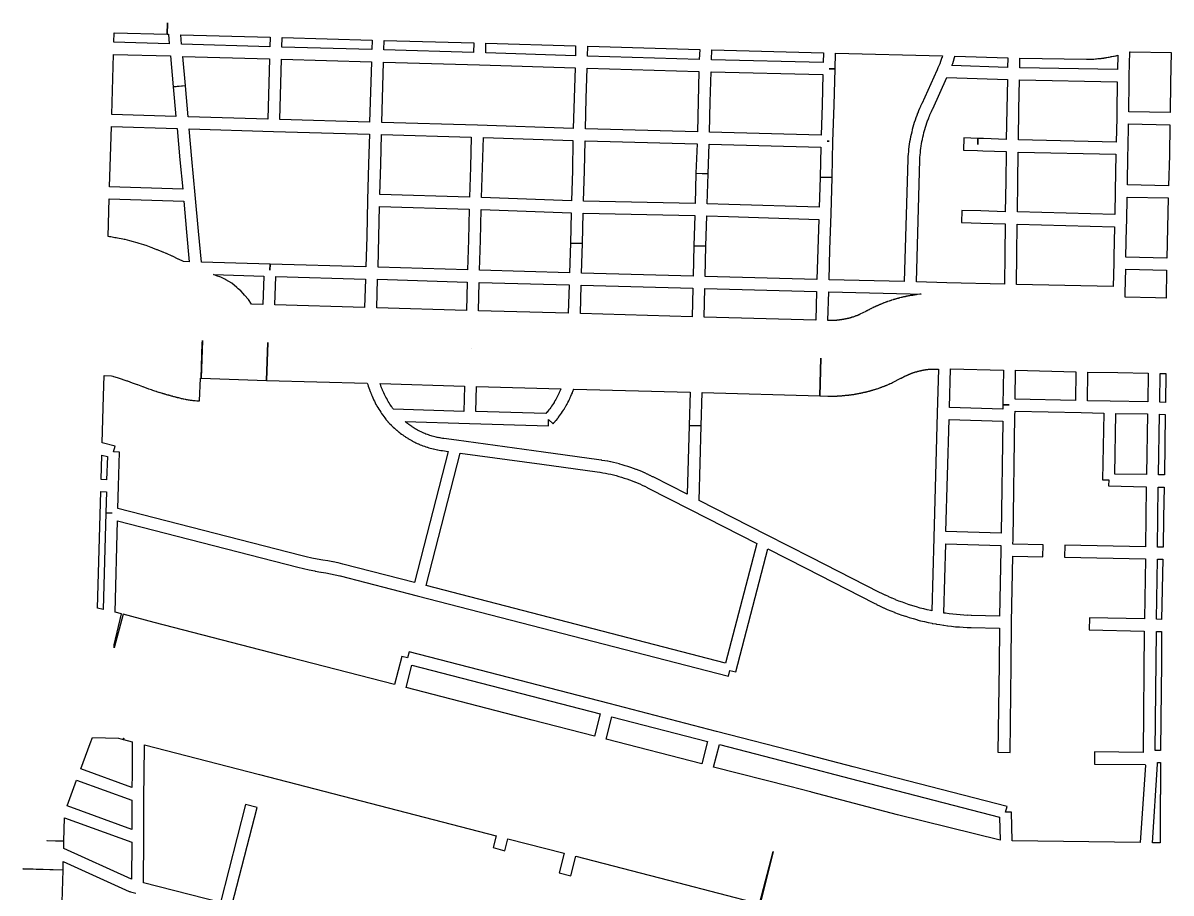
# Model space of a CAD drawing. Extents: x 0 to 1129, y 203 to 1017.
# Drawn here: x 526.3 to 633.5, y 801.2 to 882.5 of the extents above; entities that cross this region are included whole.
import ezdxf

# ---------------------------------------------------------------- set-up
doc = ezdxf.new("R2010")
doc.units = 0
doc.layers.get('0').update_dxf_attribs({"linetype": 'CONTINUOUS'})

msp = doc.modelspace()

# ---------------------------------------------------------------- linework, layer by layer
at = {"color": 1}
for points in [[(539.792333, 882.466556), (539.799332, 882.417167), (539.77111, 881.408222), (539.891043, 881.408222), (539.968666, 880.519222), (534.782821, 880.660333), (534.811043, 881.556389), (539.764043, 881.408222), (539.792333, 882.466556)], [(541.034111, 881.372944), (549.380822, 881.140111), (549.3526, 880.237), (541.111711, 880.483944), (541.034111, 881.372944)], [(550.509711, 881.1119), (558.891711, 880.872011), (558.863489, 879.975956), (550.481489, 880.208789), (550.509711, 881.1119)], [(560.0206, 880.843789), (568.395556, 880.6039), (568.367333, 879.7149), (559.992378, 879.947734), (560.0206, 880.843789)], [(569.524444, 880.575678), (577.892333, 880.328734), (577.864111, 879.3974), (569.496222, 879.679622), (569.524444, 880.575678)], [(579.021222, 880.300511), (589.470511, 879.983011), (589.435222, 879.051678), (578.993, 879.362122), (579.021222, 880.300511)], [(590.5994, 879.954834), (601.027489, 879.665556), (601.006266, 878.769501), (590.564043, 879.023501), (590.5994, 879.954834)], [(629.637778, 879.778445), (633.461889, 879.700834), (633.419556, 876.878612), (633.370155, 874.098723), (629.524889, 874.169279), (629.524889, 874.18339), (629.560155, 876.984445), (629.567154, 877.527723), (629.623599, 879.77139), (629.637778, 879.778445)], [(534.754667, 879.531501), (540.074556, 879.383334), (540.342667, 876.511723), (541.471556, 876.617556), (541.217556, 879.348056), (549.324378, 879.108168), (549.169178, 873.491945), (541.7326, 873.710668), (541.471556, 876.610501), (540.342667, 876.511723), (540.589622, 873.745945), (534.592378, 873.922334), (534.754667, 879.531501)], [(550.453266, 879.079945), (558.835266, 878.847112), (558.665933, 873.209723), (550.298067, 873.463723), (550.453266, 879.079945)], [(559.964155, 878.81889), (568.9106, 878.571945), (577.835889, 878.268556), (577.758289, 875.446334), (577.673622, 872.617056), (568.741266, 872.927501), (559.794822, 873.181501), (559.964155, 878.81889)], [(602.156378, 879.637334), (612.132956, 879.39039), (612.0906, 879.26339), (612.0906, 879.256346), (612.083601, 879.256346), (612.020112, 879.065846), (612.020112, 879.051734), (611.949534, 878.861234), (611.949534, 878.85419), (611.871934, 878.66369), (611.871934, 878.656646), (611.801378, 878.466146), (611.794379, 878.452035), (611.709713, 878.26859), (611.709713, 878.261546), (611.667357, 878.169824), (611.63209, 878.085157), (611.625091, 878.064002), (611.603868, 878.021668), (611.603868, 878.014624), (610.192757, 874.924291), (610.192757, 874.917247), (610.178759, 874.889024), (610.079981, 874.691469), (610.079981, 874.677358), (609.995314, 874.479802), (609.981316, 874.465691), (609.896649, 874.268135), (609.896649, 874.254024), (609.81905, 874.056469), (609.804826, 874.042358), (609.727226, 873.830691), (609.727226, 873.823647), (609.649626, 873.61198), (609.649626, 873.604936), (609.572004, 873.400325), (609.572004, 873.39328), (609.572004, 873.386236), (609.501448, 873.181625), (609.501448, 873.174581), (609.437937, 872.962914), (609.430938, 872.948803), (609.367449, 872.737136), (609.367449, 872.730092), (609.303938, 872.51137), (609.303938, 872.504326), (609.25456, 872.292659), (609.25456, 872.278548), (609.198116, 872.059826), (609.198116, 872.052781), (609.148715, 871.834059), (609.148715, 871.819948), (609.099315, 871.608281), (609.099315, 871.601237), (609.064049, 871.382515), (609.064049, 871.375471), (609.05705, 871.375471), (609.021761, 871.149693), (609.021761, 871.142649), (608.993538, 870.923926), (608.993538, 870.916882), (608.958249, 870.691104), (608.958249, 870.68406), (608.944251, 870.465338), (608.944251, 870.458294), (608.916029, 870.232516), (608.916029, 870.225471), (608.901805, 870.006749), (608.901805, 869.999705), (608.887807, 869.766872), (608.887807, 869.759827), (608.563228, 858.336883), (601.542962, 858.499161), (601.620562, 861.307272), (601.726406, 864.651605), (601.832251, 868.031216), (600.703362, 868.052372), (600.618695, 865.258372), (592.19434, 865.519427), (590.169406, 865.582927), (590.254073, 868.391038), (589.125184, 868.426316), (589.033451, 865.611149), (578.626518, 865.829872), (578.718251, 868.666205), (578.774695, 871.453149), (589.231006, 871.177983), (589.125184, 868.433372), (590.254073, 868.391038), (590.359895, 871.149761), (600.766851, 870.874594), (600.703362, 868.059427), (601.832251, 868.031205), (601.909851, 871.410816), (602.029807, 874.783372), (602.121518, 878.177094), (601.557073, 878.191205), (602.121518, 878.184161), (602.156378, 879.637334)], [(613.297111, 879.355112), (618.221889, 879.19989), (618.207891, 878.31089), (613.007958, 878.480223), (613.085557, 878.684834), (613.085557, 878.691878), (613.156113, 878.89649), (613.156113, 878.903534), (613.156113, 878.910578), (613.226668, 879.115189), (613.226668, 879.122234), (613.226668, 879.136345), (613.297224, 879.348011), (613.297111, 879.355112)], [(628.487711, 879.446834), (628.452444, 878.113334), (619.336667, 878.282668), (619.350665, 879.178723), (625.573665, 879.07289), (625.884109, 879.07289), (626.032265, 879.079934), (626.173376, 879.086978), (626.194599, 879.101089), (626.208597, 879.101089), (626.222595, 879.101089), (626.264929, 879.101089), (626.40604, 879.108134), (626.448373, 879.115178), (626.490706, 879.115178), (626.631818, 879.136333), (626.681195, 879.136333), (626.723551, 879.143378), (626.864662, 879.157489), (626.935195, 879.157489), (626.998706, 879.1716), (627.139818, 879.192755), (627.182151, 879.192755), (627.217417, 879.206866), (627.358529, 879.220977), (627.407929, 879.228022), (627.457329, 879.242133), (627.59844, 879.263288), (627.640751, 879.263288), (627.67604, 879.277399), (627.817151, 879.298555), (627.880662, 879.31971), (627.951195, 879.326754), (628.092306, 879.354977), (628.113529, 879.362021), (628.141752, 879.369065), (628.275818, 879.397287), (628.339307, 879.404332), (628.388707, 879.425487), (628.487711, 879.446834)], [(578.964778, 878.233267), (589.399933, 877.922823), (589.3294, 875.121767), (589.265889, 872.306601), (578.802511, 872.581767), (578.887178, 875.411045), (578.964778, 878.233267)], [(590.528822, 877.894601), (600.978111, 877.640601), (600.900511, 874.818378), (600.801711, 872.003212), (590.394778, 872.278378), (590.458289, 875.093545), (590.528822, 877.894601)], [(612.542155, 877.365434), (618.193667, 877.18199), (618.137222, 874.409156), (618.087845, 871.579878), (615.942956, 871.664545), (615.442, 871.685701), (615.420777, 871.121256), (615.435001, 871.685701), (614.115601, 871.728034), (614.094378, 870.599145), (615.406734, 870.556812), (615.9006, 870.535656), (618.073711, 870.45099), (618.045489, 867.664045), (617.996111, 864.848878), (615.724222, 864.912378), (613.925044, 864.961767), (613.896822, 863.832878), (615.696, 863.78349), (617.974956, 863.71999), (617.939667, 860.890712), (617.904378, 858.06849), (612.535111, 858.202545), (609.691711, 858.301323), (610.016289, 869.703101), (610.016289, 869.724256), (610.030287, 869.928867), (610.030287, 869.935911), (610.044511, 870.126411), (610.044511, 870.147567), (610.065734, 870.338067), (610.065734, 870.352178), (610.086958, 870.563845), (610.079958, 870.563845), (610.115225, 870.775511), (610.108226, 870.775511), (610.143492, 870.973067), (610.143492, 870.987178), (610.178781, 871.184734), (610.21407, 871.389345), (610.21407, 871.396389), (610.256381, 871.601), (610.256381, 871.608044), (610.298737, 871.812655), (610.291738, 871.812655), (610.348182, 872.010211), (610.348182, 872.017255), (610.39756, 872.221866), (610.39756, 872.228911), (610.454004, 872.419411), (610.454004, 872.433522), (610.510449, 872.624022), (610.510449, 872.631066), (610.57396, 872.828622), (610.57396, 872.835666), (610.637471, 873.033221), (610.644471, 873.040266), (610.707959, 873.22371), (610.714958, 873.230754), (610.77847, 873.42831), (610.785469, 873.435354), (610.856024, 873.618799), (610.856024, 873.63291), (610.947758, 873.82341), (610.933534, 873.82341), (611.018201, 874.006854), (611.0252, 874.02801), (611.109866, 874.211454), (611.102867, 874.211454), (611.201668, 874.40901), (611.215666, 874.444287), (611.215666, 874.451332), (612.542155, 877.365434)], [(619.315489, 877.146712), (628.431266, 876.977378), (628.396, 874.19749), (628.389001, 873.611878), (628.332556, 871.332934), (619.216779, 871.544601), (619.266156, 874.38799), (619.315489, 877.146712)], [(534.564155, 872.7934), (540.695444, 872.609956), (540.963556, 869.688956), (541.217556, 866.9514), (534.380734, 867.163067), (534.564155, 872.7934)], [(541.8314, 872.574678), (549.698333, 872.3489), (558.637711, 872.080789), (558.567178, 869.315011), (558.475444, 865.921289), (558.397845, 862.534622), (558.320222, 859.691234), (549.373778, 859.945234), (549.35978, 859.380789), (549.35278, 859.380789), (549.374004, 859.945234), (542.960515, 860.142789), (542.699448, 863.035567), (542.389004, 866.415178), (542.078559, 869.794789), (541.8314, 872.574678)], [(629.503711, 873.04039), (633.349, 872.969834), (633.306667, 870.126389), (633.236111, 867.268889), (629.383778, 867.3465), (629.426111, 870.196944), (629.43311, 870.196944), (629.447108, 870.747278), (629.503711, 873.04039)], [(559.7666, 872.052567), (568.1486, 871.812678), (568.063933, 869.004567), (567.979266, 866.217622), (559.618444, 866.450456), (559.696067, 869.293845), (559.7666, 872.052567)], [(569.277489, 871.7774), (577.6454, 871.488122), (577.588956, 868.694122), (577.504289, 865.864845), (569.108155, 866.182345), (569.192822, 868.9834), (569.277489, 871.7774)], [(601.352067, 871.424622), (601.542556, 871.417578), (601.352067, 871.417578), (601.352067, 871.424622)], [(619.2026, 870.415678), (628.297222, 870.204011), (628.247845, 866.803234), (628.205489, 864.573678), (619.117933, 864.820622), (619.174378, 867.6499), (619.2026, 870.415678)], [(534.352511, 866.034178), (541.316333, 865.815456), (541.570333, 862.936789), (541.824333, 860.178067), (541.302222, 860.192178), (540.822444, 860.417956), (540.808446, 860.425), (540.801447, 860.425), (540.258181, 860.686056), (540.222914, 860.700167), (540.187625, 860.721322), (539.764292, 860.904766), (539.714914, 860.932989), (539.672558, 860.9471), (539.383292, 861.0741), (539.348025, 861.081144), (539.312736, 861.095255), (538.917625, 861.264589), (538.861181, 861.285744), (538.811803, 861.299855), (538.43078, 861.448022), (538.353181, 861.483299), (538.282625, 861.511522), (537.795803, 861.680855), (537.697003, 861.716133), (537.598247, 861.744355), (537.139625, 861.892522), (537.047892, 861.920744), (536.956181, 861.941899), (536.497581, 862.068899), (536.39878, 862.104177), (536.292958, 862.118288), (535.84847, 862.238233), (535.742625, 862.259388), (535.63678, 862.280543), (535.121736, 862.386377), (535.001803, 862.400488), (534.881847, 862.421643), (534.522025, 862.485143), (534.458514, 862.492187), (534.387958, 862.499232), (534.246847, 862.520387), (534.352511, 866.034178)], [(629.369667, 866.217622), (633.207889, 866.140011), (633.144378, 863.346011), (633.066778, 860.516734), (629.256778, 860.615511), (629.256778, 860.629622), (629.313222, 863.416567), (629.32722, 863.988067), (629.369667, 866.217622)], [(559.590222, 865.321578), (567.951044, 865.088745), (567.880511, 862.217134), (567.795845, 859.409023), (559.449111, 859.663023), (559.526734, 862.506411), (559.590222, 865.321578)], [(569.079933, 865.053467), (577.469, 864.735967), (577.398444, 861.9208), (578.527333, 861.892578), (578.597889, 864.700689), (589.004822, 864.481967), (588.920155, 861.6668), (590.049044, 861.638578), (590.133711, 864.453745), (592.158667, 864.390245), (600.575933, 864.129189), (600.491266, 861.335189), (600.413667, 858.527078), (589.985556, 858.8093), (590.049044, 861.638578), (588.920155, 861.659734), (588.856667, 858.837511), (578.442667, 859.105622), (578.527333, 861.878456), (577.398444, 861.920789), (577.313778, 859.133845), (568.924734, 859.380789), (569.0094, 862.1889), (569.079933, 865.053467)], [(619.103845, 863.69179), (628.184333, 863.444846), (628.127889, 860.650846), (628.113891, 860.07229), (628.071557, 857.878012), (619.033379, 858.047346), (619.068668, 860.883679), (619.103845, 863.69179)], [(629.235622, 859.486679), (633.045622, 859.387901), (633.010333, 856.777346), (632.008444, 856.798501), (629.186222, 856.854945), (629.193221, 857.285334), (629.235622, 859.486679)], [(544.082111, 858.978679), (548.781111, 858.830512), (548.696444, 856.170568), (547.638111, 856.205846), (547.362956, 856.650346), (546.981933, 857.066623), (546.854956, 857.207734), (546.643266, 857.447623), (546.4034, 857.652234), (546.269333, 857.765123), (545.803667, 858.16729), (545.253333, 858.470679), (545.147489, 858.534179), (544.773556, 858.731734), (544.3714, 858.872846), (544.082111, 858.978679)], [(549.91, 858.80229), (558.284956, 858.562401), (558.200289, 855.909512), (549.825333, 856.142346), (549.91, 858.80229)], [(559.413845, 858.534179), (567.767622, 858.280179), (567.69, 855.620234), (559.329178, 855.88129), (559.413845, 858.534179)], [(568.896511, 858.251968), (577.285556, 858.005023), (577.207933, 855.35919), (568.818889, 855.584968), (568.896511, 858.251968)], [(578.414444, 857.976801), (588.828444, 857.70869), (588.764956, 855.04169), (578.336822, 855.330968), (578.414444, 857.976801)], [(589.957333, 857.680389), (600.385444, 857.398167), (600.314889, 854.724111), (589.893845, 855.013389), (589.957333, 857.680389)], [(601.514333, 857.369944), (609.099044, 857.193556), (610.136222, 857.158278), (610.100956, 857.144167), (610.051556, 857.144167), (610.016289, 857.137122), (609.797556, 857.1089), (609.748155, 857.1089), (609.698778, 857.101856), (609.677555, 857.094812), (609.642266, 857.094812), (609.606977, 857.087767), (609.578754, 857.087767), (609.557531, 857.073656), (609.479931, 857.066612), (609.444642, 857.066612), (609.409353, 857.059568), (609.367042, 857.052523), (609.331753, 857.038412), (609.303531, 857.038412), (609.296532, 857.038412), (609.275309, 857.038412), (609.204753, 857.024301), (609.176531, 857.024301), (609.155308, 857.017257), (609.056553, 856.996102), (609.049554, 856.996102), (609.035556, 856.996102), (609.000289, 856.989057), (608.979066, 856.989057), (608.957843, 856.982013), (608.88731, 856.960858), (608.873086, 856.960858), (608.851863, 856.960858), (608.781307, 856.946747), (608.767309, 856.946747), (608.746086, 856.932635), (608.696686, 856.925591), (608.675463, 856.918547), (608.633152, 856.911503), (608.626153, 856.911503), (608.555597, 856.897392), (608.492108, 856.88328), (608.435664, 856.862125), (608.400375, 856.855081), (608.400375, 856.862125), (608.329819, 856.848014), (608.308596, 856.84097), (608.280374, 856.826859), (608.139263, 856.791581), (608.111041, 856.791581), (608.082818, 856.784537), (608.012286, 856.770425), (608.012286, 856.756314), (608.005286, 856.756314), (607.934731, 856.742203), (607.927732, 856.742203), (607.906509, 856.735159), (607.835953, 856.714004), (607.821955, 856.714004), (607.800732, 856.706959), (607.730199, 856.685804), (607.708976, 856.67876), (607.680753, 856.671715), (607.65953, 856.664671), (607.610153, 856.643516), (607.58893, 856.643516), (607.553641, 856.636471), (607.518351, 856.615316), (607.37724, 856.572983), (607.341974, 856.565938), (607.320751, 856.558894), (607.250218, 856.537739), (607.235994, 856.530695), (607.228995, 856.530695), (607.158439, 856.502472), (607.15144, 856.502472), (607.017396, 856.460139), (606.989174, 856.453095), (606.96795, 856.438984), (606.897372, 856.417828), (606.876149, 856.403717), (606.847927, 856.396673), (606.777371, 856.368451), (606.699749, 856.347295), (606.685751, 856.333184), (606.671527, 856.32614), (606.622149, 856.312029), (606.608151, 856.297918), (606.594153, 856.297918), (606.537708, 856.276762), (606.52371, 856.276762), (606.467266, 856.24854), (606.410821, 856.227385), (606.368488, 856.206229), (606.333199, 856.192118), (606.297932, 856.178007), (606.26971, 856.170963), (606.241488, 856.156852), (606.22749, 856.149807), (606.163978, 856.121585), (606.156979, 856.114541), (606.114646, 856.10043), (606.086424, 856.086319), (606.051135, 856.072208), (605.987646, 856.043985), (605.959424, 856.036941), (605.924157, 856.015786), (605.881801, 856.001675), (605.832424, 855.973452), (605.783046, 855.94523), (605.783046, 855.959341), (605.726602, 855.924064), (605.712378, 855.924064), (605.698379, 855.909952), (605.634868, 855.888797), (605.627869, 855.874686), (605.62087, 855.867642), (605.550314, 855.839419), (605.529091, 855.832375), (605.500869, 855.818264), (605.444425, 855.790042), (605.423201, 855.782998), (605.416202, 855.768886), (605.352691, 855.747731), (605.338693, 855.73362), (605.324695, 855.726576), (605.275317, 855.698354), (605.268318, 855.698354), (605.204807, 855.663076), (605.176584, 855.656031), (605.162586, 855.64192), (605.099075, 855.606643), (605.070853, 855.592531), (605.063854, 855.585487), (605.04263, 855.585487), (605.021407, 855.571376), (604.986118, 855.550221), (604.97212, 855.543176), (604.428854, 855.26801), (604.40763, 855.260966), (604.372364, 855.23981), (604.351141, 855.232766), (604.301741, 855.218655), (604.294742, 855.204544), (604.287742, 855.204544), (604.287742, 855.197499), (604.266519, 855.197499), (604.25952, 855.190455), (604.252521, 855.190455), (604.245522, 855.183411), (604.224299, 855.1693), (604.196077, 855.162255), (604.182078, 855.162255), (604.175079, 855.155211), (604.153856, 855.148167), (604.125634, 855.134056), (604.090367, 855.127012), (604.076143, 855.119967), (604.047921, 855.112923), (604.033923, 855.098812), (604.0127, 855.098812), (603.998702, 855.091768), (603.977479, 855.084723), (603.928078, 855.063568), (603.794012, 855.014179), (603.765789, 855.014179), (603.765789, 855.007135), (603.75879, 855.007135), (603.730568, 854.993024), (603.709345, 854.985979), (603.695347, 854.985979), (603.688348, 854.985979), (603.681348, 854.985979), (603.674349, 854.978935), (603.646127, 854.971891), (603.610861, 854.95778), (603.589638, 854.950736), (603.575639, 854.950736), (603.54035, 854.943691), (603.512128, 854.936647), (603.483906, 854.922536), (603.469908, 854.922536), (603.469908, 854.915492), (603.441685, 854.915492), (603.427461, 854.908447), (603.378084, 854.901403), (603.364086, 854.887292), (603.321752, 854.880248), (603.272375, 854.873203), (603.237086, 854.866159), (603.230086, 854.866159), (603.216088, 854.852048), (603.159644, 854.845004), (603.14542, 854.845004), (603.124197, 854.83796), (603.110198, 854.83796), (603.081976, 854.830915), (603.074977, 854.830915), (603.046755, 854.816804), (603.018533, 854.816804), (603.018533, 854.80976), (602.976177, 854.802716), (602.954954, 854.802716), (602.947954, 854.802716), (602.933956, 854.802716), (602.919732, 854.795671), (602.912733, 854.795671), (602.898735, 854.795671), (602.877512, 854.78156), (602.835156, 854.774516), (602.835156, 854.78156), (602.806934, 854.774516), (602.792935, 854.774516), (602.729424, 854.767472), (602.729424, 854.760427), (602.722425, 854.760427), (602.701202, 854.760427), (602.687204, 854.760427), (602.665981, 854.760427), (602.637758, 854.753383), (602.62376, 854.753383), (602.595538, 854.753383), (602.553182, 854.739272), (602.531959, 854.739272), (602.531959, 854.732228), (602.510736, 854.732228), (602.482514, 854.732228), (602.475514, 854.732228), (602.454291, 854.732228), (602.404891, 854.725184), (602.376669, 854.725184), (602.36967, 854.725184), (602.341448, 854.718139), (602.306159, 854.718139), (602.284935, 854.718139), (602.249646, 854.704028), (602.228423, 854.704028), (602.214199, 854.704028), (602.178933, 854.704028), (602.171934, 854.704028), (602.15771, 854.704028), (602.094221, 854.696984), (602.087222, 854.696984), (602.059, 854.696984), (602.030777, 854.696984), (602.002555, 854.696984), (601.988331, 854.696984), (601.967108, 854.696984), (601.931819, 854.68994), (601.896553, 854.68994), (601.875329, 854.68994), (601.854106, 854.68994), (601.847107, 854.68994), (601.776574, 854.68994), (601.734218, 854.68994), (601.705996, 854.68994), (601.663685, 854.68994), (601.649461, 854.68994), (601.635463, 854.68994), (601.600174, 854.68994), (601.444952, 854.696984), (601.514333, 857.369944)], [(543.059044, 852.812067), (542.953222, 849.291345), (549.042155, 849.100845), (549.148, 852.628622), (549.049222, 849.100845), (558.447222, 848.846845), (558.482511, 848.7269), (558.482511, 848.712789), (558.49651, 848.712789), (558.538865, 848.557567), (558.538865, 848.550523), (558.588243, 848.3953), (558.588243, 848.388256), (558.644687, 848.240089), (558.694065, 848.091923), (558.708289, 848.077812), (558.708289, 848.070767), (558.764734, 847.922601), (558.764734, 847.915556), (558.828222, 847.774445), (558.828222, 847.760334), (558.891711, 847.612168), (558.962289, 847.464001), (558.962289, 847.456957), (559.032822, 847.301734), (559.039821, 847.29469), (559.110377, 847.153579), (559.180932, 847.012468), (559.180932, 847.005424), (559.187931, 846.998379), (559.258464, 846.857268), (559.272688, 846.857268), (559.343221, 846.716157), (559.35022, 846.702046), (559.42782, 846.560935), (559.42782, 846.553891), (559.519554, 846.419835), (559.519554, 846.412791), (559.60422, 846.278735), (559.60422, 846.271691), (559.695954, 846.137635), (559.702953, 846.130591), (559.78762, 845.996536), (559.78762, 845.989491), (559.801618, 845.989491), (559.886285, 845.855436), (559.893284, 845.848392), (559.984995, 845.728447), (559.991994, 845.714336), (560.090794, 845.594392), (560.090794, 845.587347), (560.154283, 845.502681), (560.161282, 845.502681), (560.175506, 845.467403), (560.189504, 845.467403), (560.189504, 845.460359), (560.274171, 845.361581), (560.274171, 845.354537), (560.365904, 845.255759), (560.372903, 845.248714), (560.372903, 845.24167), (560.45757, 845.142892), (560.471568, 845.142892), (560.471568, 845.135848), (560.563302, 845.03707), (560.563302, 845.030026), (560.66208, 844.938304), (560.66208, 844.93126), (560.669079, 844.93126), (560.760812, 844.832482), (560.767811, 844.832482), (560.767811, 844.825438), (560.866567, 844.740771), (560.866567, 844.72666), (560.873566, 844.72666), (560.972343, 844.641993), (560.972343, 844.634949), (560.979343, 844.634949), (561.078143, 844.543227), (561.078143, 844.536182), (561.085142, 844.536182), (561.18392, 844.44446), (561.190919, 844.44446), (561.190919, 844.437416), (561.296741, 844.359805), (561.296741, 844.352761), (561.30374, 844.352761), (561.402495, 844.261038), (561.409494, 844.261038), (561.515316, 844.176372), (561.52954, 844.176372), (561.635362, 844.084649), (561.642362, 844.084649), (561.748184, 844.007038), (561.755183, 844.007038), (561.755183, 843.999994), (561.861005, 843.929438), (561.868004, 843.915327), (561.987937, 843.844772), (561.987937, 843.837728), (561.994936, 843.837728), (562.107825, 843.760116), (562.114824, 843.760116), (562.23478, 843.689561), (562.23478, 843.682517), (562.347669, 843.619017), (562.354668, 843.611972), (562.467557, 843.541417), (562.481555, 843.541417), (562.601511, 843.477917), (562.601511, 843.470873), (562.60851, 843.470873), (562.728443, 843.407373), (562.735442, 843.400328), (562.855398, 843.336828), (562.869396, 843.336828), (562.982285, 843.273328), (562.989284, 843.273328), (563.116284, 843.209828), (563.236217, 843.160439), (563.243216, 843.160439), (563.250215, 843.153395), (563.377193, 843.096951), (563.384192, 843.096951), (563.511192, 843.047562), (563.638192, 842.998173), (563.638192, 842.991129), (563.65219, 842.991129), (563.772123, 842.948795), (563.779122, 842.948795), (563.906122, 842.906462), (563.913122, 842.892351), (563.920121, 842.892351), (564.047121, 842.857073), (564.047121, 842.850029), (564.05412, 842.850029), (564.181142, 842.814751), (564.188142, 842.814751), (564.195141, 842.807707), (564.322163, 842.772429), (564.329162, 842.772429), (564.463229, 842.737151), (564.470228, 842.737151), (564.590161, 842.701873), (564.604385, 842.701873), (564.611385, 842.701873), (564.745451, 842.666596), (564.75245, 842.666596), (564.872384, 842.638373), (564.886608, 842.638373), (565.013585, 842.610151), (565.027809, 842.610151), (565.154786, 842.588996), (565.16901, 842.588996), (565.295988, 842.56784), (565.310212, 842.56784), (565.310212, 842.560796), (565.437189, 842.539641), (565.451413, 842.539641), (565.99468, 842.469085), (562.840835, 830.220641), (556.173346, 831.942196), (556.173346, 831.949241), (555.714747, 832.055074), (555.707748, 832.055074), (555.693749, 832.062118), (555.249238, 832.160896), (555.23524, 832.160896), (555.228241, 832.160896), (554.769618, 832.245563), (554.762619, 832.245563), (554.75562, 832.245563), (554.304065, 832.316118), (554.297065, 832.316118), (553.781999, 832.40784), (553.774999, 832.40784), (553.274044, 832.513674), (553.267045, 832.513674), (552.752, 832.626563), (552.745001, 832.626563), (552.244068, 832.753563), (552.229844, 832.753563), (535.176578, 837.142118), (535.233022, 839.237618), (535.3318, 842.398507), (534.767355, 842.419662), (534.908466, 842.96294), (533.701978, 843.28044), (533.836022, 847.626662), (533.892466, 849.545774), (534.576867, 849.524618), (534.689756, 849.48934), (534.760289, 849.475229), (535.106022, 849.369396), (535.190689, 849.341174), (535.564644, 849.221229), (535.635177, 849.193007), (535.995022, 849.066007), (536.065578, 849.044852), (536.510066, 848.882574), (536.968689, 848.713241), (536.982687, 848.706196), (536.989686, 848.706196), (537.476531, 848.522752), (537.48353, 848.522752), (537.490529, 848.522752), (538.019707, 848.325196), (538.033705, 848.318152), (538.047929, 848.318152), (538.294862, 848.233485), (538.301861, 848.219374), (538.407683, 848.184097), (538.506461, 848.148819), (538.598172, 848.127663), (538.718128, 848.078274), (538.74635, 848.078274), (538.774572, 848.07123), (538.972128, 848.000675), (538.986126, 848.000675), (539.070793, 847.972452), (539.092016, 847.965408), (539.113239, 847.965408), (539.204972, 847.937186), (539.211972, 847.930142), (539.303682, 847.901919), (539.338972, 847.894875), (539.374261, 847.887831), (539.395484, 847.880787), (539.466039, 847.859631), (539.487262, 847.852587), (539.529573, 847.845543), (539.564862, 847.831432), (539.677751, 847.796154), (539.691749, 847.796154), (539.804638, 847.760876), (539.811637, 847.760876), (539.903371, 847.739721), (539.924594, 847.72561), (539.945817, 847.718565), (540.023439, 847.704454), (540.051662, 847.690343), (540.136328, 847.669188), (540.150327, 847.669188), (540.164551, 847.669188), (540.24215, 847.640966), (540.263374, 847.633921), (540.369218, 847.605699), (540.39744, 847.598655), (540.432707, 847.584544), (540.52444, 847.563388), (540.538439, 847.563388), (540.623105, 847.535166), (540.658372, 847.528122), (540.686594, 847.528122), (540.700818, 847.514011), (540.722041, 847.514011), (540.75733, 847.4999), (540.75733, 847.506944), (540.785552, 847.4999), (540.799551, 847.492855), (540.820774, 847.492855), (540.933663, 847.457578), (541.004218, 847.436422), (541.074774, 847.422311), (541.180618, 847.401156), (541.258218, 847.387045), (541.335818, 847.365889), (541.441663, 847.337667), (541.491063, 847.330623), (541.54044, 847.323578), (541.646262, 847.302423), (541.723885, 847.288312), (541.808551, 847.281268), (541.914396, 847.260112), (541.984929, 847.253068), (542.062551, 847.246024), (542.168396, 847.231913), (542.217774, 847.224868), (542.274218, 847.217824), (542.38004, 847.21078), (542.528218, 847.189624), (542.690485, 847.18258), (542.775151, 847.18258), (542.880996, 849.292191), (542.951551, 849.292191), (543.043285, 852.58008), (543.059044, 852.812067)], [(568.1486, 852.078278), (568.155599, 852.078278), (568.155599, 852.071234), (568.1486, 852.071234), (568.1486, 852.078278)], [(600.766444, 851.182256), (600.674734, 847.661534), (601.436734, 847.633312), (601.457957, 847.633312), (601.471955, 847.633312), (601.521355, 847.633312), (601.542578, 847.633312), (601.563801, 847.633312), (601.606157, 847.633312), (601.648468, 847.633312), (601.77549, 847.633312), (601.810757, 847.633312), (601.846023, 847.633312), (601.888379, 847.633312), (601.895378, 847.633312), (601.909377, 847.633312), (601.958754, 847.633312), (601.986977, 847.633312), (602.036377, 847.633312), (602.121043, 847.640356), (602.135042, 847.640356), (602.156265, 847.640356), (602.212709, 847.640356), (602.27622, 847.640356), (602.304443, 847.640356), (602.318441, 847.6474), (602.388996, 847.6474), (602.417219, 847.6474), (602.445441, 847.6474), (602.494818, 847.661511), (602.516042, 847.661511), (602.558375, 847.661511), (602.593664, 847.661511), (602.62893, 847.668556), (602.657153, 847.668556), (602.699486, 847.668556), (602.720709, 847.668556), (602.727708, 847.668556), (602.79122, 847.6756), (602.826486, 847.6756), (602.861753, 847.6756), (602.974641, 847.696755), (602.988865, 847.696755), (603.010089, 847.696755), (603.0736, 847.703799), (603.080599, 847.703799), (603.108821, 847.703799), (603.144088, 847.703799), (603.144088, 847.710844), (603.165311, 847.710844), (603.235866, 847.710844), (603.299378, 847.717888), (603.362866, 847.731999), (603.376865, 847.731999), (603.383864, 847.739043), (603.397862, 847.739043), (603.46844, 847.746088), (603.503706, 847.746088), (603.54604, 847.753132), (603.609551, 847.760176), (603.658929, 847.774287), (603.72244, 847.781332), (603.750662, 847.781332), (603.785929, 847.788376), (603.814151, 847.788376), (603.828149, 847.79542), (603.849372, 847.79542), (603.905817, 847.809531), (603.920041, 847.809531), (603.934039, 847.809531), (603.990483, 847.823642), (604.004707, 847.823642), (604.011706, 847.823642), (604.046973, 847.830687), (604.082262, 847.844798), (604.110484, 847.844798), (604.145773, 847.851842), (604.18104, 847.851842), (604.244529, 847.865953), (604.272751, 847.865953), (604.286975, 847.880064), (604.286975, 847.865953), (604.315197, 847.880064), (604.392797, 847.894175), (604.41402, 847.894175), (604.428244, 847.90122), (604.491733, 847.915331), (604.505731, 847.915331), (604.526954, 847.922375), (604.590465, 847.929419), (604.604463, 847.936463), (604.632686, 847.936463), (604.660908, 847.950575), (604.696174, 847.957619), (604.717398, 847.964663), (604.731396, 847.964663), (604.738395, 847.964663), (604.801884, 847.985818), (604.83715, 847.985818), (604.858373, 847.992863), (604.921862, 848.006974), (604.943085, 848.006974), (604.950084, 848.021085), (605.07004, 848.04224), (605.098262, 848.056351), (605.119485, 848.063396), (605.17593, 848.07044), (605.239441, 848.091595), (605.24644, 848.091595), (605.24644, 848.09864), (605.309929, 848.105684), (605.331152, 848.112728), (605.338151, 848.112728), (605.394595, 848.133884), (605.408594, 848.133884), (605.422592, 848.140928), (605.479036, 848.162083), (605.514303, 848.169127), (605.535526, 848.176172), (605.563748, 848.183216), (605.563748, 848.176172), (605.599015, 848.197327), (605.606014, 848.197327), (605.620012, 848.197327), (605.641235, 848.204371), (605.690613, 848.211416), (605.73999, 848.232571), (605.73999, 848.239615), (605.775279, 848.24666), (605.803502, 848.24666), (605.831724, 848.253704), (605.881101, 848.281926), (605.902324, 848.281926), (605.923548, 848.28897), (605.979992, 848.310126), (606.008214, 848.31717), (606.036436, 848.324214), (606.28337, 848.415936), (606.304593, 848.422981), (606.332815, 848.430025), (606.361037, 848.444136), (606.396326, 848.45118), (606.424548, 848.458225), (606.459838, 848.47938), (606.502148, 848.493491), (606.551548, 848.514646), (606.565547, 848.514646), (606.572546, 848.521691), (606.600768, 848.528735), (606.621991, 848.535779), (606.678436, 848.556935), (606.713725, 848.571046), (606.756035, 848.592201), (606.784258, 848.599245), (606.81248, 848.60629), (606.847769, 848.627445), (606.861767, 848.634489), (606.889989, 848.641534), (606.932323, 848.662689), (606.939322, 848.662689), (607.031033, 848.697967), (607.066299, 848.712078), (607.108655, 848.733233), (607.136877, 848.747344), (607.143876, 848.747344), (607.179143, 848.7685), (607.207365, 848.775544), (607.235587, 848.796699), (607.242586, 848.796699), (607.249586, 848.796699), (607.291896, 848.817855), (607.38363, 848.853133), (607.468297, 848.902521), (608.244408, 849.290577), (608.293808, 849.311732), (608.336119, 849.332888), (608.371408, 849.36111), (608.385406, 849.368154), (608.406629, 849.375198), (608.420627, 849.382243), (608.44185, 849.396354), (608.470073, 849.410465), (608.484071, 849.417509), (608.512293, 849.43162), (608.547582, 849.445731), (608.575804, 849.466887), (608.589802, 849.473931), (608.618025, 849.480975), (608.660381, 849.509198), (608.681604, 849.516242), (608.702827, 849.523286), (608.717051, 849.537397), (608.72405, 849.537397), (608.766383, 849.558553), (608.787606, 849.558553), (608.794606, 849.572664), (608.829895, 849.586775), (608.836894, 849.586775), (608.858117, 849.593819), (608.872115, 849.60793), (608.935626, 849.629086), (608.942625, 849.629086), (608.963849, 849.650241), (608.999138, 849.657285), (609.006137, 849.66433), (609.034359, 849.678441), (609.048357, 849.678441), (609.06958, 849.685485), (609.126025, 849.713707), (609.147248, 849.720751), (609.168471, 849.727796), (609.196693, 849.73484), (609.253138, 849.763062), (609.260137, 849.763062), (609.288359, 849.770106), (609.302357, 849.784218), (609.330579, 849.791262), (609.358802, 849.798306), (609.429357, 849.826528), (609.436356, 849.826528), (609.478712, 849.840639), (609.485711, 849.840639), (609.49971, 849.840639), (609.520933, 849.85475), (609.549155, 849.861795), (609.556154, 849.868839), (609.62671, 849.889994), (609.647933, 849.897039), (609.676155, 849.897039), (609.683154, 849.904083), (609.71842, 849.911127), (609.72542, 849.911127), (609.760709, 849.925238), (609.795975, 849.932283), (609.795975, 849.939327), (609.831242, 849.946371), (609.831242, 849.939327), (609.852465, 849.946371), (609.866463, 849.960482), (609.901752, 849.967526), (609.937018, 849.974571), (609.993463, 849.981615), (610.000462, 849.995726), (610.042818, 850.00277), (610.049817, 850.00277), (610.07104, 850.00277), (610.078039, 850.00277), (610.085038, 850.009815), (610.120327, 850.016859), (610.155617, 850.016859), (610.169615, 850.016859), (610.176614, 850.03097), (610.204836, 850.03097), (610.240125, 850.038014), (610.247124, 850.038014), (610.275346, 850.045059), (610.310613, 850.052103), (610.317612, 850.052103), (610.352901, 850.066214), (610.402279, 850.073258), (610.423502, 850.073258), (610.472902, 850.080302), (610.494125, 850.080302), (610.508123, 850.087347), (610.536346, 850.087347), (610.578702, 850.101458), (610.606924, 850.101458), (610.628147, 850.108502), (610.712814, 850.115546), (610.776325, 850.122591), (610.839814, 850.136702), (610.846813, 850.136702), (610.853812, 850.136702), (610.860811, 850.136702), (610.882034, 850.136702), (610.924367, 850.143746), (610.94559, 850.143746), (610.959589, 850.143746), (610.987811, 850.143746), (610.99481, 850.143746), (611.051254, 850.15079), (611.058254, 850.15079), (611.072252, 850.15079), (611.128696, 850.15079), (611.14292, 850.15079), (611.199365, 850.157835), (611.227587, 850.157835), (611.24881, 850.157835), (611.270033, 850.157835), (611.319433, 850.157835), (611.340656, 850.157835), (611.368879, 850.157835), (611.375878, 850.157835), (611.601655, 850.157835), (611.6581, 850.157835), (611.7075, 850.157835), (611.749811, 850.157835), (611.636922, 846.030335), (611.312389, 834.445112), (611.121878, 827.587112), (611.044255, 827.601223), (611.037256, 827.601223), (610.712701, 827.678835), (610.705702, 827.678835), (610.374102, 827.756446), (610.367103, 827.756446), (610.04257, 827.848168), (610.03557, 827.848168), (609.703971, 827.946946), (609.696972, 827.946946), (609.374222, 828.04), (609.367223, 828.04), (609.049712, 828.145833), (609.035714, 828.145833), (608.718225, 828.265778), (608.711226, 828.265778), (608.393714, 828.378667), (608.386715, 828.378667), (608.069227, 828.498611), (608.062228, 828.498611), (607.744716, 828.625611), (607.730718, 828.632655), (607.427318, 828.766711), (607.41332, 828.766711), (607.109942, 828.900766), (607.095718, 828.907811), (606.799407, 829.048922), (606.792408, 829.048922), (606.481964, 829.197089), (606.474965, 829.197089), (606.263321, 829.309977), (606.256321, 829.309977), (599.878099, 832.555533), (595.708277, 834.686311), (595.701278, 834.686311), (589.414789, 837.889533), (589.605278, 844.867477), (588.476389, 844.8957), (588.299989, 838.461033), (585.117945, 840.090866), (585.110946, 840.090866), (585.082723, 840.104977), (585.075724, 840.104977), (584.835835, 840.231977), (584.828836, 840.231977), (584.58897, 840.344866), (584.581971, 840.344866), (584.581971, 840.351911), (584.335038, 840.457744), (584.328039, 840.471855), (584.081105, 840.577688), (584.074106, 840.577688), (583.827173, 840.683522), (583.812949, 840.683522), (583.566016, 840.775244), (583.559017, 840.789355), (583.552018, 840.789355), (583.305062, 840.874022), (583.298063, 840.881066), (583.037019, 840.972788), (583.03002, 840.972788), (582.77602, 841.057455), (582.76902, 841.057455), (582.506667, 841.135111), (582.499668, 841.135111), (582.245668, 841.219778), (582.238668, 841.219778), (581.970557, 841.290333), (581.970557, 841.297378), (581.709513, 841.360878), (581.702514, 841.360878), (581.702514, 841.367922), (581.434403, 841.431422), (581.427404, 841.431422), (581.173404, 841.480811), (581.15918, 841.480811), (581.152181, 841.487855), (580.898181, 841.544299), (580.891182, 841.544299), (580.876958, 841.544299), (580.615913, 841.586633), (580.347802, 841.628966), (580.340803, 841.628966), (580.333804, 841.643077), (580.065693, 841.678355), (574.893959, 842.383911), (574.88696, 842.383911), (566.773071, 843.505744), (565.601849, 843.660966), (565.474849, 843.682122), (565.46785, 843.682122), (565.354961, 843.696233), (565.347962, 843.696233), (565.242117, 843.724455), (565.228119, 843.724455), (565.108163, 843.752677), (565.108163, 843.738566), (564.995274, 843.766788), (564.981276, 843.766788), (564.875432, 843.79501), (564.861433, 843.802055), (564.755589, 843.830277), (564.74859, 843.830277), (564.621567, 843.865555), (564.515745, 843.893777), (564.508746, 843.893777), (564.395857, 843.93611), (564.395857, 843.929066), (564.275924, 843.964344), (564.268925, 843.964344), (564.16308, 844.006677), (564.156081, 844.006677), (564.050236, 844.041955), (564.050236, 844.048999), (563.937348, 844.091332), (563.923349, 844.091332), (563.81046, 844.147777), (563.81046, 844.140733), (563.704638, 844.183066), (563.690414, 844.19011), (563.591659, 844.232444), (563.58466, 844.246555), (563.478838, 844.288888), (563.464614, 844.295932), (563.372903, 844.338266), (563.358905, 844.352377), (563.253083, 844.401766), (563.246084, 844.401766), (563.147306, 844.45821), (563.140307, 844.465254), (563.041506, 844.514643), (563.034507, 844.528754), (562.928663, 844.578143), (562.921664, 844.585187), (562.822886, 844.648687), (562.815887, 844.648687), (562.717132, 844.712187), (562.710132, 844.719232), (562.625466, 844.775676), (562.611468, 844.78272), (562.519757, 844.84622), (562.505533, 844.853265), (562.413822, 844.92382), (562.315044, 844.994376), (562.308045, 844.994376), (562.216334, 845.064931), (562.209335, 845.071976), (562.117601, 845.142531), (562.110602, 845.142531), (562.025935, 845.220142), (562.011937, 845.220142), (561.983715, 845.248365), (567.987982, 845.06492), (575.346915, 844.860309), (575.361139, 845.431809), (575.784472, 845.057865), (575.869139, 845.142531), (575.869139, 845.149575), (575.974961, 845.26952), (575.974961, 845.276564), (576.080783, 845.389453), (576.080783, 845.396497), (576.095007, 845.396497), (576.186718, 845.523497), (576.186718, 845.530542), (576.285495, 845.64343), (576.285495, 845.657542), (576.292495, 845.657542), (576.384206, 845.777486), (576.384206, 845.78453), (576.391205, 845.78453), (576.482938, 845.91153), (576.489937, 845.918575), (576.489937, 845.925619), (576.574604, 846.052619), (576.666315, 846.186674), (576.673314, 846.193719), (576.765047, 846.327774), (576.765047, 846.334818), (576.842647, 846.454763), (576.842647, 846.468874), (576.849646, 846.468874), (576.927246, 846.595874), (576.927246, 846.609985), (576.94147, 846.617029), (577.012003, 846.751085), (577.019002, 846.751085), (577.019002, 846.758129), (577.089558, 846.892185), (577.096557, 846.899229), (577.167135, 847.033285), (577.167135, 847.040329), (577.174134, 847.047373), (577.24469, 847.181429), (577.24469, 847.188473), (577.315245, 847.329584), (577.315245, 847.336628), (577.385801, 847.477739), (577.385801, 847.491851), (577.449312, 847.632962), (577.456311, 847.640006), (577.512756, 847.781117), (577.519755, 847.781117), (577.519755, 847.788161), (577.583266, 847.929272), (577.583266, 847.936317), (577.632644, 848.091539), (577.646868, 848.098583), (577.696245, 848.239694), (577.696245, 848.246739), (577.710244, 848.282016), (588.568755, 847.985683), (588.477021, 844.902405), (589.60591, 844.867127), (589.697644, 847.957461), (600.669021, 847.654072), (600.766444, 851.182256)], [(612.880822, 850.166256), (617.812667, 850.067478), (617.7774, 846.807812), (618.341845, 846.807812), (618.341845, 846.800767), (617.7774, 846.807812), (617.770401, 846.419756), (612.782135, 846.567923), (612.880822, 850.166256)], [(618.941556, 850.039267), (624.578956, 849.898156), (624.550734, 847.231156), (618.913333, 847.351101), (618.941556, 850.039267)], [(625.707845, 849.877001), (628.480667, 849.827612), (631.317, 849.771168), (631.281711, 847.090056), (627.782155, 847.160612), (625.679622, 847.202945), (625.707845, 849.877001)], [(632.445889, 849.742945), (632.982111, 849.735901), (632.932734, 847.047734), (632.4106, 847.061846), (632.445889, 849.742945)], [(559.639622, 848.811623), (567.506556, 848.557623), (567.450111, 846.208123), (560.895489, 846.412734), (560.810822, 846.511512), (560.803823, 846.518556), (560.726201, 846.631445), (560.719201, 846.645556), (560.648646, 846.75139), (560.634648, 846.765501), (560.557025, 846.87839), (560.479425, 847.00539), (560.479425, 847.012434), (560.401826, 847.139434), (560.408825, 847.139434), (560.331202, 847.259378), (560.331202, 847.266423), (560.260669, 847.393423), (560.260669, 847.400467), (560.190091, 847.527467), (560.176093, 847.534511), (560.119649, 847.654456), (560.119649, 847.668567), (560.056137, 847.788511), (560.049138, 847.795556), (559.992694, 847.922556), (559.985695, 847.9296), (559.92925, 848.063655), (559.872806, 848.197711), (559.872806, 848.204755), (559.816361, 848.338811), (559.809362, 848.338811), (559.809362, 848.345855), (559.767006, 848.465799), (559.753008, 848.479911), (559.710652, 848.606911), (559.710652, 848.621022), (559.668341, 848.748022), (559.661342, 848.748022), (559.661342, 848.762133), (559.639622, 848.811623)], [(568.635444, 848.529424), (576.516511, 848.317757), (576.481222, 848.218979), (576.467224, 848.211935), (576.417824, 848.09199), (576.417824, 848.077879), (576.361379, 847.957935), (576.35438, 847.950891), (576.30498, 847.823891), (576.290982, 847.816846), (576.234537, 847.689846), (576.234537, 847.682802), (576.171026, 847.569913), (576.164027, 847.548758), (576.100538, 847.435869), (576.100538, 847.428825), (576.029983, 847.315936), (576.029983, 847.301825), (575.959427, 847.188936), (575.959427, 847.181892), (575.888872, 847.054892), (575.881873, 847.047847), (575.81134, 846.934958), (575.726673, 846.82207), (575.719674, 846.807958), (575.649118, 846.69507), (575.642119, 846.688025), (575.571541, 846.582192), (575.564542, 846.575148), (575.479875, 846.455203), (575.472876, 846.448159), (575.395254, 846.342326), (575.388255, 846.335281), (575.303588, 846.229448), (575.296589, 846.222404), (575.218989, 846.123626), (575.21199, 846.116582), (575.120256, 846.010748), (575.113257, 845.996637), (568.579813, 846.180082), (568.635444, 848.529424)], [(618.899222, 846.222268), (625.086956, 846.088213), (627.189489, 846.045879), (627.0766, 839.815824), (627.641044, 839.80878), (627.634045, 839.244335), (631.140645, 839.17378), (631.077156, 833.571668), (623.555934, 833.71278), (623.527712, 832.583891), (631.063045, 832.44278), (630.978378, 826.826557), (625.856045, 826.925335), (625.827823, 825.796446), (630.964267, 825.697668), (630.858423, 814.373502), (626.314645, 814.40878), (626.307646, 813.279891), (631.048979, 813.237557), (631.070202, 813.188168), (630.590425, 805.956224), (618.631111, 806.104278), (618.581711, 808.792444), (618.017266, 808.778333), (618.158378, 809.314556), (603.800333, 813.025778), (599.044889, 814.267556), (591.036822, 816.327778), (581.010889, 818.924222), (562.348956, 823.750222), (562.207845, 823.199889), (561.664556, 823.333944), (560.987222, 820.702222), (551.201178, 823.235167), (538.564667, 826.501889), (535.657778, 827.263889), (534.825222, 824.131222), (534.832221, 824.399333), (535.516599, 827.299167), (534.902754, 827.447333), (535.142666, 835.991611), (551.956043, 831.6595), (551.970042, 831.6595), (552.485086, 831.525444), (552.49931, 831.525444), (553.028465, 831.412556), (553.035464, 831.412556), (553.56462, 831.306722), (553.571619, 831.299678), (553.578618, 831.299678), (554.107796, 831.207956), (554.121794, 831.200911), (554.128793, 831.200911), (554.587416, 831.130356), (554.587416, 831.1374), (555.024838, 831.052734), (555.462305, 830.953956), (555.462305, 830.961), (555.892682, 830.848111), (555.899681, 830.848111), (563.103415, 828.985444), (592.151148, 821.478333), (592.292259, 822.028667), (592.835526, 821.887556), (595.820037, 833.359889), (599.361903, 831.553667), (605.747193, 828.308111), (605.747193, 828.301067), (605.980037, 828.195234), (605.980037, 828.181122), (606.30457, 828.032956), (606.30457, 828.025911), (606.311569, 828.025911), (606.629081, 827.877745), (606.63608, 827.877745), (606.650078, 827.877745), (606.974633, 827.722523), (606.981633, 827.722523), (607.306211, 827.581411), (607.320209, 827.581411), (607.644787, 827.454411), (607.651786, 827.454411), (607.651786, 827.4403), (607.990453, 827.320356), (607.997452, 827.320356), (608.329074, 827.193356), (608.343073, 827.193356), (608.681739, 827.080467), (608.695737, 827.073423), (609.02736, 826.967589), (609.034359, 826.967589), (609.38007, 826.861756), (609.387069, 826.861756), (609.732802, 826.762978), (609.739802, 826.755934), (610.085513, 826.664212), (610.092512, 826.664212), (610.438245, 826.579545), (610.445244, 826.579545), (610.798022, 826.501934), (610.81202, 826.501934), (611.164798, 826.431378), (611.164798, 826.417267), (611.171797, 826.417267), (611.517508, 826.360823), (611.524507, 826.360823), (611.573907, 826.346712), (611.877308, 826.297323), (611.884307, 826.297323), (612.237084, 826.233823), (612.244084, 826.233823), (612.258082, 826.233823), (612.610882, 826.19149), (612.617881, 826.19149), (612.970659, 826.149156), (612.977658, 826.149156), (613.330413, 826.106823), (613.337412, 826.106823), (613.69019, 826.078601), (613.704188, 826.078601), (614.06401, 826.057445), (614.07101, 826.057445), (614.423787, 826.03629), (614.430786, 826.03629), (614.797675, 826.022179), (617.436476, 825.97279), (617.415253, 822.572012), (617.309408, 814.380512), (618.438297, 814.366401), (618.544142, 822.564957), (618.572364, 826.516068), (618.685253, 832.675568), (621.500431, 832.619123), (621.528653, 833.748012), (618.706431, 833.804457), (618.71343, 834.241901), (618.889807, 845.834179), (618.899222, 846.222268)], [(612.753845, 845.439135), (617.756222, 845.290969), (617.593933, 834.82758), (612.457489, 834.975747), (612.753845, 845.439135)], [(628.318378, 846.017657), (631.267622, 845.961213), (631.161778, 840.302657), (628.212556, 840.359102), (628.318378, 846.017657)], [(632.389444, 845.93299), (632.9186, 845.918879), (632.841, 840.274435), (632.283622, 840.281479), (632.389444, 845.93299)], [(567.118511, 842.31357), (574.738511, 841.269347), (579.910222, 840.556736), (580.164222, 840.521458), (580.171221, 840.521458), (580.418177, 840.479125), (580.425176, 840.479125), (580.665088, 840.429736), (580.686311, 840.429736), (580.919155, 840.380347), (580.933154, 840.380347), (581.180109, 840.330958), (581.187108, 840.330958), (581.42702, 840.267458), (581.434019, 840.267458), (581.680975, 840.203958), (581.687974, 840.203958), (581.927863, 840.133403), (581.934862, 840.133403), (582.174728, 840.062847), (582.181727, 840.062847), (582.421616, 839.985236), (582.428615, 839.985236), (582.668527, 839.907625), (582.675526, 839.907625), (582.915415, 839.815903), (583.155304, 839.724181), (583.162303, 839.724181), (583.388081, 839.639514), (583.402305, 839.63247), (583.628082, 839.533692), (583.635081, 839.533692), (583.867903, 839.434914), (583.874903, 839.42787), (584.107747, 839.329092), (584.114746, 839.322048), (584.33348, 839.216214), (584.340479, 839.216214), (584.566257, 839.110381), (584.566257, 839.103337), (584.601523, 839.082182), (588.587923, 837.050182), (588.587923, 837.043137), (594.789745, 833.882248), (591.882857, 822.713304), (563.935812, 829.938193), (567.118511, 842.31357)], [(533.668111, 842.122889), (534.190222, 841.981778), (534.119667, 839.829833), (533.597556, 839.843944), (533.668111, 842.122889)], [(632.269489, 839.145456), (632.819845, 839.138411), (632.770444, 836.295023), (632.714, 833.529245), (632.206, 833.543356), (632.269489, 839.145456)], [(533.569333, 838.715078), (534.091444, 838.700967), (534.035, 836.732467), (534.599444, 836.718356), (534.599444, 836.711312), (534.035, 836.725423), (533.781, 827.715478), (533.251845, 827.842478), (533.569333, 838.715078)], [(612.429266, 833.846745), (617.572778, 833.698578), (617.565779, 833.261134), (617.45289, 827.101634), (614.83529, 827.151023), (614.821292, 827.151023), (614.468514, 827.165134), (614.468514, 827.158089), (614.136914, 827.179245), (614.129915, 827.179245), (613.791248, 827.207467), (613.784249, 827.207467), (613.445583, 827.228622), (613.431584, 827.228622), (613.107006, 827.2639), (613.093008, 827.2639), (612.760889, 827.306222), (612.75389, 827.306222), (612.415223, 827.355611), (612.408224, 827.355611), (612.245958, 827.376766), (612.429266, 833.846745)], [(632.191889, 832.414456), (632.692822, 832.400345), (632.587, 826.791178), (632.107222, 826.798222), (632.191889, 832.414456)], [(632.093111, 825.669333), (632.572889, 825.662289), (632.558891, 822.790678), (632.558891, 822.734234), (632.502446, 817.477845), (632.502446, 817.456689), (632.502446, 817.442578), (632.481223, 814.542745), (632.029668, 814.549789), (631.987312, 814.549789), (632.093111, 825.669333)], [(562.61, 822.508444), (580.178333, 817.971722), (579.642111, 815.876222), (573.842444, 817.379056), (562.073778, 820.427056), (562.61, 822.508444)], [(581.279, 817.6895), (590.211333, 815.375278), (589.668067, 813.286833), (580.735711, 815.594), (581.279, 817.6895)], [(532.793222, 815.770389), (535.234444, 815.699833), (535.671889, 815.586944), (535.700111, 815.685722), (535.7354, 815.685722), (535.707178, 815.579889), (536.511489, 815.368222), (536.490266, 812.263778), (536.483266, 811.099611), (531.713711, 812.828222), (532.574511, 815.184778), (532.793222, 815.770389)], [(545.817575, 800.069678), (548.17413, 809.234845), (547.08053, 809.517067), (544.731019, 800.3519), (537.548463, 802.207511), (537.58373, 806.391456), (537.604953, 810.293178), (537.618951, 812.254622), (537.640378, 815.078956)], [(537.640378, 815.078956), (548.378956, 812.299067), (558.715333, 809.639122), (570.476956, 806.591122), (570.187667, 805.476345), (571.281266, 805.194122), (571.570556, 806.3089), (576.826956, 804.954234), (576.361266, 803.126845), (577.454889, 802.844622), (577.920556, 804.672011), (587.396155, 802.216678), (595.065556, 800.234067), (596.321444, 805.1024), (596.328444, 805.1024), (595.107821, 800.227011)], [(591.304956, 815.093067), (598.762667, 813.173956), (603.518111, 811.925122), (617.459889, 808.333845), (617.502222, 806.167778), (607.927845, 808.531389), (603.334667, 809.752), (599.891556, 810.669222), (599.849222, 810.676266), (599.813933, 810.683311), (597.887778, 811.170144), (590.761667, 813.004589), (591.304956, 815.093067)], [(632.206, 813.420889), (632.474111, 813.420889), (632.467112, 810.436389), (632.460113, 810.436389), (632.446115, 806.929778), (632.432116, 805.934944), (631.726561, 805.941989), (632.206339, 813.265655), (632.213338, 813.406766), (632.206, 813.420889)], [(531.3186, 811.769911), (536.476222, 809.900189), (536.462224, 807.1838), (530.429735, 809.371023), (531.3186, 811.769911)], [(530.182667, 808.263278), (536.455044, 805.991389), (536.426822, 802.548278), (530.112111, 805.412833), (530.126222, 806.083111), (528.552822, 806.125444), (528.538824, 806.132489), (530.133357, 806.097211), (530.182667, 808.263278)], [(529.970684, 800.394234), (530.055351, 803.385789), (526.315906, 803.491622), (526.308907, 803.498667), (530.055396, 803.399889), (530.076619, 804.183056), (536.23613, 801.389056), (536.278463, 801.3679), (536.334908, 801.353789), (536.842908, 801.226789)]]:
    msp.add_lwpolyline(points, dxfattribs=at)

doc.saveas('drawing.dxf')
